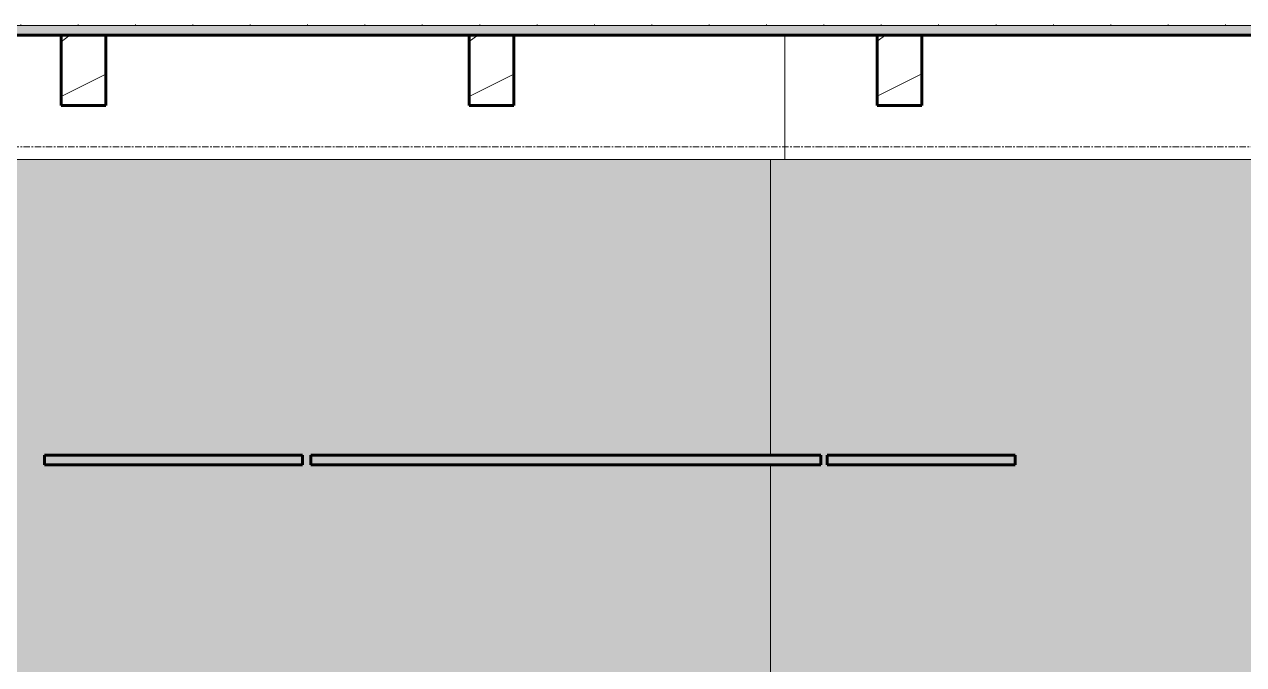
# Model space of a CAD drawing. Header units: inches. Extents: x -3547 to 1646, y 123 to 485.
# Drawn here: x 806.2 to 901.9, y 357.4 to 407.6 of the extents above; entities that cross this region are included whole.
import ezdxf

# ---------------------------------------------------------------- set-up
doc = ezdxf.new("R2010")
doc.units = ezdxf.units.IN
doc.header["$MEASUREMENT"] = 0
doc.linetypes.add('Grid Line 1_2_', pattern=[0.875, 0.5, -0.125, 0.125, -0.125])
for name, color, linetype, lineweight in [('0-2', 7, 'Continuous', 9), ('0-3', 50, 'Continuous', 5), ('A-CLNG', 13, 'Continuous', 18), ('A-CLNG-2', 13, 'Continuous', 60), ('A-FLOR-2', 250, 'Continuous', 60), ('A-FLOR-LEVL-1', 51, 'Grid Line 1_2_', 9), ('A-FLOR-MCUT-1', 10, 'Continuous', 18), ('A-FLOR-PATT-1', 7, 'Continuous', 9), ('A-FLOR-PATT-3', 253, 'Continuous', 9), ('A-ROOF-3', 10, 'Continuous', 18), ('I-WALL', 2, 'Continuous', 18), ('I-WALL-1', 2, 'Continuous', 5), ('S-BEAM', 12, 'Continuous', 9), ('S-BEAM-1', 250, 'Continuous', 60)]:
    doc.layers.add(name, color=color, linetype=linetype, lineweight=lineweight)
pattern_1 = [(216.87, (3.642, 7.997), (23.9897714, 15.9936429), [3.998, -35.986]), (206.565, (8.44, 5.598), (-7.9970807, -7.996619), [8.941, -8.941]), (198.435, (8.44, 1.599), (-15.9938446, -7.9970983), [5.058, -20.23])]

# ---------------------------------------------------------------- blocks, each defined once
blk = doc.blocks.new('CTR - 1st Phase - Shell_rvt-4-INTERIOR ELEVATION - CORRIDOR EAST _302_E_ - 3RD FLOOR - WEST WALL')
at = {"layer": 'A-FLOR-PATT-1'}
h = blk.add_hatch(dxfattribs=at)
h.set_pattern_fill('FP_29', color=256, style=0, pattern_type=2)
h.set_pattern_definition([(0, (0.443, 0), (0, 2.399), []), (315, (0.443, 0), (2.3985062, 0), [3.393, -3.393]), (45, (0.443, 0), (2.3985062, 0), [3.393, -3.393])])
h.paths.add_polyline_path([(2460.217, 406.756), (3408.674, 406.756), (3408.674, 407.506), (2452.236, 407.506), (2452.236, 406.756)], flags=0)
at = {"layer": 'A-FLOR-PATT-3'}
h = blk.add_hatch(dxfattribs=at)
h.set_pattern_fill('FP_28', color=256, style=0, pattern_type=2)
h.set_pattern_definition([(0, (0.443, 0), (0, 4.5), []), (90, (0.443, 0), (-4.5, 3e-16), [])])
h.paths.add_polyline_path([(3398.941, 407.506), (3408.674, 407.506), (3408.674, 407.604), (2452.236, 407.604), (2452.236, 407.506), (3366.266, 407.506)], flags=0)
at = {"layer": 'A-FLOR-2'}
blk.add_line((2452.236, 406.756), (3408.674, 406.756), dxfattribs=at)
at = {"layer": 'A-FLOR-MCUT-1'}
blk.add_line((3408.674, 407.506), (2452.236, 407.506), dxfattribs=at)
at = {"layer": 'A-ROOF-3'}
blk.add_line((2776.824, 406.756), (2776.824, 397), dxfattribs=at)
blk = doc.blocks.new('LVL-Laminated Veneer Lumber - 4X6 S_ PINE - NO_ 1-V72-INTERIOR ELEVATION - CORRIDOR EAST _302_E_ - 3RD FLOOR - WEST WALL')
at = {"layer": 'S-BEAM'}
h = blk.add_hatch(dxfattribs=at)
h.set_pattern_fill('FP_34', color=256, style=0, pattern_type=2)
h.set_pattern_definition(pattern_1)
h.paths.add_polyline_path([(2723.574, 401.255), (2723.574, 406.756), (2720.074, 406.756), (2720.074, 401.255), (2721.036, 401.255)], flags=0)
at = {"layer": 'S-BEAM-1'}
for p, q in [((2723.574, 406.756), (2720.074, 406.756)), ((2720.074, 406.756), (2720.074, 401.255)), ((2723.574, 401.255), (2723.574, 406.756)), ((2720.074, 401.255), (2723.574, 401.255))]:
    blk.add_line(p, q, dxfattribs=at)
blk = doc.blocks.new('LVL-Laminated Veneer Lumber - 4X6 S_ PINE - NO_ 1-2345125-INTERIOR ELEVATION - CORRIDOR EAST _302_E_ - 3RD FLOOR - WEST WALL')
at = {"layer": 'S-BEAM'}
h = blk.add_hatch(dxfattribs=at)
h.set_pattern_fill('FP_34', color=256, style=0, pattern_type=2)
h.set_pattern_definition(pattern_1)
h.paths.add_polyline_path([(2755.574, 401.255), (2755.574, 406.756), (2752.074, 406.756), (2752.074, 401.255)], flags=0)
at = {"layer": 'S-BEAM-1'}
for p, q in [((2755.574, 406.756), (2752.074, 406.756)), ((2752.074, 406.756), (2752.074, 401.255)), ((2755.574, 401.255), (2755.574, 406.756)), ((2752.074, 401.255), (2755.574, 401.255))]:
    blk.add_line(p, q, dxfattribs=at)
blk = doc.blocks.new('LVL-Laminated Veneer Lumber - 4X6 S_ PINE - NO_ 1-2345126-INTERIOR ELEVATION - CORRIDOR EAST _302_E_ - 3RD FLOOR - WEST WALL')
at = {"layer": 'S-BEAM'}
h = blk.add_hatch(dxfattribs=at)
h.set_pattern_fill('FP_34', color=256, style=0, pattern_type=2)
h.set_pattern_definition(pattern_1)
h.paths.add_polyline_path([(2784.074, 401.255), (2787.574, 401.255), (2787.574, 406.756), (2784.074, 406.756)], flags=0)
at = {"layer": 'S-BEAM-1'}
for p, q in [((2787.574, 406.756), (2784.074, 406.756)), ((2784.074, 406.756), (2784.074, 401.255)), ((2787.574, 401.255), (2787.574, 406.756)), ((2784.074, 401.255), (2787.574, 401.255))]:
    blk.add_line(p, q, dxfattribs=at)
blk = doc.blocks.new('CTR - 1st Phase - Structure_rvt-4-INTERIOR ELEVATION - CORRIDOR EAST _302_E_ - 3RD FLOOR - WEST WALL')
at = {"layer": '0-2'}
for name in ['LVL-Laminated Veneer Lumber - 4X6 S_ PINE - NO_ 1-V72-INTERIOR ELEVATION - CORRIDOR EAST _302_E_ - 3RD FLOOR - WEST WALL', 'LVL-Laminated Veneer Lumber - 4X6 S_ PINE - NO_ 1-2345125-INTERIOR ELEVATION - CORRIDOR EAST _302_E_ - 3RD FLOOR - WEST WALL', 'LVL-Laminated Veneer Lumber - 4X6 S_ PINE - NO_ 1-2345126-INTERIOR ELEVATION - CORRIDOR EAST _302_E_ - 3RD FLOOR - WEST WALL']:
    blk.add_blockref(name, (0, 0), dxfattribs=at)

msp = doc.modelspace()

# ---------------------------------------------------------------- hatches: boundary and pattern name
at = {"layer": 'A-CLNG'}
h = msp.add_hatch(color=256, dxfattribs=at)
h.paths.add_polyline_path([(883.954, 373.075), (883.954, 373.825), (869.204, 373.825), (869.204, 373.075), (883.5, 373.075)], flags=0)
h.paths.add_polyline_path([(809.233, 373.075), (828.042, 373.075), (828.042, 373.825), (807.823, 373.825), (807.823, 373.075), (808.029, 373.075)], flags=0)
h.paths.add_polyline_path([(868.704, 373.075), (868.704, 373.825), (828.704, 373.825), (828.704, 373.075), (867.162, 373.075)], flags=0)
at = {"layer": 'I-WALL'}
h = msp.add_hatch(color=256, dxfattribs=at)
h.paths.add_polyline_path([(742.804, 268), (757.467, 268), (757.467, 356), (797.467, 356), (797.467, 268), (808.029, 268), (808.029, 373.075), (807.823, 373.075), (807.823, 373.825), (808.029, 373.825), (808.029, 397), (742.804, 397), (742.804, 270.657)], flags=0)
h.paths.add_polyline_path([(750.723, 335.752), (750.668, 335.765), (750.381, 335.799), (749.921, 335.952), (749.596, 336.158), (749.404, 336.321), (749.097, 336.708), (748.952, 337.022), (748.897, 337.157), (748.842, 337.449), (748.808, 338.202), (748.782, 339.98), (748.756, 341.313), (748.74, 342.125), (748.679, 342.125), (748.679, 342.75), (748.71, 342.75), (748.71, 342.812), (748.679, 342.812), (748.698, 344.437), (748.742, 344.437), (748.742, 344.563), (748.031, 344.563), (748.046, 344.75), (753.527, 344.75), (753.513, 344.563), (752.817, 344.563), (752.817, 344.437), (752.879, 344.437), (752.879, 342.812), (752.848, 342.812), (752.848, 342.75), (752.879, 342.75), (752.879, 342.125), (752.816, 342.125), (752.763, 339.069), (752.755, 338.627), (752.725, 337.576), (752.694, 337.314), (752.661, 337.157), (752.436, 336.662), (752.228, 336.402), (752.033, 336.206), (751.565, 335.919), (751.201, 335.805), (750.981, 335.762), (750.756, 335.753)], flags=0)
h.paths.add_polyline_path([(750.826, 335.991), (751.648, 336.217), (752.28, 336.86), (752.476, 337.596), (752.353, 337.588), (752.181, 337.015), (751.918, 336.744), (751.559, 336.421), (751.248, 336.299), (751.012, 336.245), (750.826, 336.206), (750.826, 335.994)], flags=0)
h.paths.add_polyline_path([(750.732, 335.991), (750.732, 336.226), (750.358, 336.285), (750.047, 336.398), (749.921, 336.472), (749.596, 336.788), (749.345, 337.062), (749.16, 337.596), (749.071, 337.594), (749.288, 336.828), (749.921, 336.206), (750.708, 335.998)], flags=0)
h.paths.add_polyline_path([(752.429, 337.69), (752.513, 337.69), (752.531, 339.221), (752.429, 339.221), (752.41, 337.798), (752.398, 337.69)], flags=0)
h.paths.add_polyline_path([(749.055, 337.69), (749.16, 337.705), (749.129, 337.871), (749.129, 339.221), (749.019, 339.221), (749.046, 337.69)], flags=0)
h.paths.add_polyline_path([(749.017, 339.315), (749.129, 339.315), (749.11, 340.846), (748.99, 340.846), (749.017, 339.325)], flags=0)
h.paths.add_polyline_path([(752.531, 339.315), (752.541, 339.315), (752.556, 340.846), (752.429, 340.828), (752.429, 339.315), (752.513, 339.315)], flags=0)
h.paths.add_polyline_path([(752.57, 340.94), (752.59, 342.125), (752.547, 342.125), (752.547, 341.899), (752.429, 341.899), (752.449, 340.94), (752.566, 340.94)], flags=0)
h.paths.add_polyline_path([(749.129, 340.94), (749.129, 341.899), (749.011, 341.899), (749.011, 342.125), (748.968, 342.125), (749.003, 340.94), (749.111, 340.94)], flags=0)
at = {"layer": 'I-WALL-1'}
h = msp.add_hatch(color=256, dxfattribs=at)
h.paths.add_polyline_path([(864.754, 268), (864.754, 373.075), (828.704, 373.075), (828.704, 373.825), (864.754, 373.825), (864.754, 397), (808.029, 397), (808.029, 373.825), (828.042, 373.825), (828.042, 373.075), (808.029, 373.075), (808.029, 268), (810.092, 268), (810.092, 356), (850.092, 356), (850.092, 268)], flags=0)
h.paths.add_polyline_path([(856.723, 335.752), (856.668, 335.765), (856.381, 335.799), (855.921, 335.952), (855.596, 336.158), (855.404, 336.321), (855.097, 336.708), (854.952, 337.022), (854.897, 337.157), (854.842, 337.449), (854.808, 338.202), (854.782, 339.98), (854.756, 341.313), (854.74, 342.125), (854.679, 342.125), (854.679, 342.75), (854.71, 342.75), (854.71, 342.812), (854.679, 342.812), (854.698, 344.437), (854.742, 344.437), (854.742, 344.563), (854.031, 344.563), (854.046, 344.75), (859.527, 344.75), (859.513, 344.563), (858.817, 344.563), (858.817, 344.437), (858.879, 344.437), (858.879, 342.812), (858.848, 342.812), (858.848, 342.75), (858.879, 342.75), (858.879, 342.125), (858.816, 342.125), (858.763, 339.069), (858.755, 338.627), (858.725, 337.576), (858.694, 337.314), (858.661, 337.157), (858.436, 336.662), (858.228, 336.402), (858.033, 336.206), (857.565, 335.919), (857.201, 335.805), (856.951, 335.761), (856.779, 335.754)], flags=0)
h.paths.add_polyline_path([(856.732, 335.991), (856.732, 336.226), (856.358, 336.285), (856.047, 336.398), (855.921, 336.472), (855.596, 336.788), (855.345, 337.062), (855.16, 337.596), (855.071, 337.594), (855.288, 336.828), (855.921, 336.206), (856.708, 335.998)], flags=0)
h.paths.add_polyline_path([(856.826, 335.991), (857.648, 336.217), (858.28, 336.86), (858.476, 337.596), (858.353, 337.588), (858.181, 337.015), (857.918, 336.744), (857.559, 336.421), (857.248, 336.299), (857.012, 336.245), (856.826, 336.206), (856.826, 335.994)], flags=0)
h.paths.add_polyline_path([(858.476, 337.69), (858.513, 337.69), (858.531, 339.221), (858.429, 339.221), (858.41, 337.798), (858.398, 337.69), (858.461, 337.69)], flags=0)
h.paths.add_polyline_path([(855.045, 337.69), (855.16, 337.705), (855.129, 337.871), (855.129, 339.221), (855.019, 339.221), (855.045, 337.734)], flags=0)
h.paths.add_polyline_path([(858.482, 339.315), (858.541, 339.315), (858.556, 340.846), (858.429, 340.828), (858.429, 339.315), (858.453, 339.315)], flags=0)
h.paths.add_polyline_path([(855.078, 339.315), (855.129, 339.315), (855.11, 340.846), (854.99, 340.846), (855.028, 339.315), (855.054, 339.315)], flags=0)
h.paths.add_polyline_path([(854.991, 340.94), (855.129, 340.96), (855.129, 341.899), (855.011, 341.899), (855.011, 342.125), (854.968, 342.125), (854.989, 340.94)], flags=0)
h.paths.add_polyline_path([(858.517, 340.94), (858.57, 340.94), (858.59, 342.125), (858.547, 342.125), (858.547, 341.899), (858.429, 341.899), (858.449, 340.94), (858.513, 340.94)], flags=0)
for points in [[(864.754, 268), (873.754, 268), (873.754, 373.075), (869.204, 373.075), (869.204, 373.825), (873.754, 373.825), (873.754, 397), (864.754, 397), (864.754, 373.825), (868.704, 373.825), (868.704, 373.075), (864.754, 373.075), (864.754, 268.389)], [(873.754, 268), (1114.161, 268), (1114.161, 397), (873.754, 397), (873.754, 373.825), (883.954, 373.825), (883.954, 373.075), (873.754, 373.075), (873.754, 337.798)]]:
    msp.add_hatch(color=256, dxfattribs=at).paths.add_polyline_path(points, flags=0)

# ---------------------------------------------------------------- linework, layer by layer
at = {"layer": 'A-CLNG-2'}
for p, q in [((828.042, 373.825), (807.823, 373.825)), ((807.823, 373.825), (807.823, 373.075)), ((807.823, 373.075), (828.042, 373.075)), ((828.042, 373.075), (828.042, 373.825)), ((868.704, 373.825), (828.704, 373.825)), ((828.704, 373.825), (828.704, 373.075)), ((828.704, 373.075), (868.704, 373.075)), ((868.704, 373.075), (868.704, 373.825)), ((883.954, 373.825), (869.204, 373.825)), ((869.204, 373.825), (869.204, 373.075)), ((869.204, 373.075), (883.954, 373.075)), ((883.954, 373.075), (883.954, 373.825))]:
    msp.add_line(p, q, dxfattribs=at)
at = {"layer": 'A-FLOR-LEVL-1'}
msp.add_line((492.048, 398), (1634.354, 398), dxfattribs=at)
at = {"layer": 'I-WALL'}
for p, q in [((1133.754, 397), (542.883, 397)), ((864.754, 373.825), (864.754, 397)), ((864.754, 268), (864.754, 373.075))]:
    msp.add_line(p, q, dxfattribs=at)

# ---------------------------------------------------------------- block references
at = {"layer": '0-3'}
for name in ['CTR - 1st Phase - Shell_rvt-4-INTERIOR ELEVATION - CORRIDOR EAST _302_E_ - 3RD FLOOR - WEST WALL', 'CTR - 1st Phase - Structure_rvt-4-INTERIOR ELEVATION - CORRIDOR EAST _302_E_ - 3RD FLOOR - WEST WALL']:
    msp.add_blockref(name, (-1910.945, 0), dxfattribs=at)

doc.saveas('drawing.dxf')
